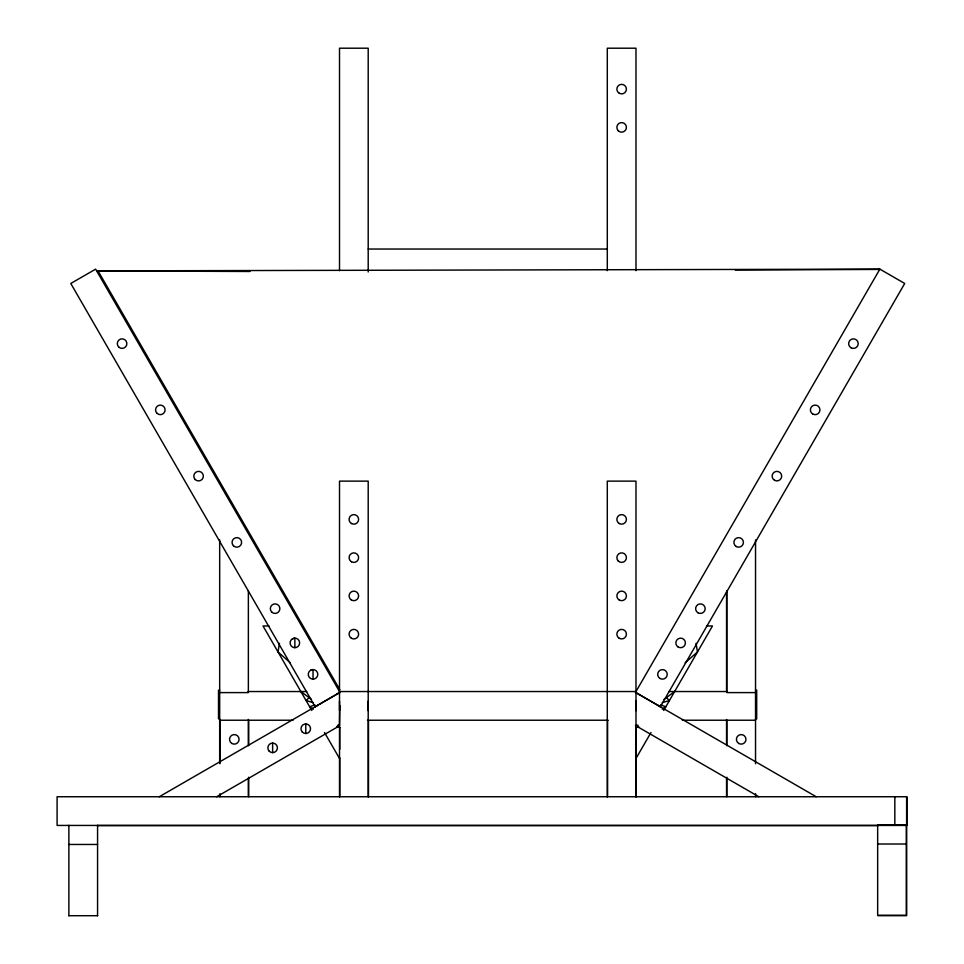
<?xml version="1.0" encoding="UTF-8"?>
<svg xmlns="http://www.w3.org/2000/svg" width="964" height="964" viewBox="0 0 964 964"><rect width="100%" height="100%" fill="white"/><g stroke="black" fill="none" stroke-linecap="round" stroke-linejoin="round"><path stroke-width="1.45" d="M339.509 710.673L339.509 701.105M368.2 710.673L368.2 701.105M636.975 725.012A3.386 3.386 0 0 1 635.987 727.398L635.975 758.487L650.989 732.507M635.987 710.673L635.987 701.105M339.81 705.479L339.509 725.808L216.659 796.746M279.464 643.313L278.018 651.977L290.381 662.858M735.291 270.028L878.312 269.426L878.831 268.534L904.714 283.476L660.34 706.745L635.517 692.345L879.867 269.137L96.99 270.884L250.013 271.487M663.702 710.468L712.492 625.961L706.54 625.973M635.734 727.603L636.517 726.699M635.734 727.41L637.987 725.265M309.143 697.695L306.058 700.539L313.167 702.599M685.115 662.858L697.466 651.977L696.032 643.313M663.979 699.442L674.631 691.537L668.739 691.537M662.232 709.275L665.811 706.805L660.653 704.829M315.156 706.745L339.967 692.345L95.629 269.137L70.782 283.476L315.156 706.745L317.734 705.238M96.99 271.487L98.027 270.884L339.798 689.646M159.277 796.746L340.003 692.405M336.846 694.116L339.967 692.345M292.478 638.771A4.784 4.784 0 0 1 299.647 642.916A4.784 4.784 0 0 1 292.478 647.061A4.784 4.784 0 0 1 292.478 638.771L294.863 638.132L294.863 647.7M310.649 670.233A4.784 4.784 0 0 1 317.819 674.378A4.784 4.784 0 0 1 310.649 678.523A4.784 4.784 0 0 1 310.649 670.233L313.035 669.594L313.035 679.162M314.842 704.829L309.673 706.805L313.264 709.275M635.975 727.41L638.734 726.507M662.328 702.599L669.438 700.539L666.341 697.695M368.2 249.037L607.296 249.037M268.956 625.973L263.003 625.961L311.794 710.468M219.672 690.2L218.515 690.2L218.515 718.891L219.672 718.891M755.535 690.2L756.692 690.2L756.692 718.891L755.535 718.891M248.134 691.537L301.298 691.537M339.509 691.537L635.987 691.537M674.318 691.537L727.145 691.537M306.757 691.537L300.864 691.537L311.517 699.442M219.672 692.598L248.363 692.598L248.363 590.812M755.535 692.598L726.844 692.598L726.844 590.812M219.672 720.229L293.08 720.229M367.477 720.229L608.139 720.229M682.307 720.229L755.535 720.229M337.508 725.265L339.762 727.603L336.749 726.507M906.618 825.437L57.093 825.437L57.093 796.746L906.907 796.746L906.907 825.437M97.46 825.546L878.035 825.546M877.662 844.018L906.353 844.018M68.878 844.464L97.569 844.464M68.878 915.704L97.569 915.704M877.927 915.692L906.618 915.692L906.618 796.746M878.312 269.426L879.349 269.426M635.505 692.405L816.219 796.746M635.445 725.494L758.837 796.746M657.761 705.238L660.34 706.745M338.967 726.699L339.521 727.41A3.386 3.386 0 0 1 338.521 725.012M324.507 732.507L339.521 758.487M894.833 796.746L894.833 825.437M755.535 539.924L755.535 763.741M755.535 793.746L755.535 796.746M726.844 720.229L726.844 745.738M726.844 777.237L726.844 796.746M726.555 591.812L726.555 690.959M726.555 719.493L726.555 745.027M726.555 778.081L726.555 796.107M636.276 756.234L636.276 796.746M635.987 270.667L635.987 48.2L607.296 48.2L607.296 270.667M635.987 796.866L635.987 481.132L607.296 481.132L607.296 796.866M607.585 720.229L607.585 796.746M368.489 720.229L368.489 796.746M368.2 271.993L368.2 48.2L339.509 48.2L339.509 270.667M368.2 796.866L368.2 481.132L339.509 481.132L339.509 796.866M339.762 727.41L339.762 749.365M339.798 757.74L339.798 796.746M305.769 723.952L305.769 733.508M272.631 743.075L272.631 752.643M248.652 720.229L248.652 745.738M248.652 777.237L248.652 796.746M248.363 719.397L248.363 744.967M248.363 778.056L248.363 796.107M219.961 720.229L219.961 763.741M219.961 793.746L219.961 796.746M219.672 539.924L219.672 763.018M97.569 825.329L97.569 915.8M68.878 825.329L68.878 915.8M906.353 824.883L877.662 824.883L877.662 915.258L906.353 915.258L906.353 824.883M618.261 561.024A4.784 4.784 0 0 0 626.263 558.879A4.784 4.784 0 0 0 620.406 553.023A4.784 4.784 0 0 0 618.261 561.024M619.25 600.042A4.784 4.784 0 0 0 626.419 595.897A4.784 4.784 0 0 0 619.25 591.763A4.784 4.784 0 0 0 619.25 600.042M619.25 638.301A4.784 4.784 0 0 0 626.419 634.155A4.784 4.784 0 0 0 619.25 630.01A4.784 4.784 0 0 0 619.25 638.301M619.25 523.536A4.784 4.784 0 0 0 626.419 519.391A4.784 4.784 0 0 0 619.25 515.246A4.784 4.784 0 0 0 619.25 523.536M351.462 561.783A4.784 4.784 0 0 0 358.632 557.65A4.784 4.784 0 0 0 351.462 553.505A4.784 4.784 0 0 0 351.462 561.783M351.462 600.042A4.784 4.784 0 0 0 358.632 595.897A4.784 4.784 0 0 0 351.462 591.763A4.784 4.784 0 0 0 351.462 600.042M351.462 638.301A4.784 4.784 0 0 0 358.632 634.155A4.784 4.784 0 0 0 351.462 630.01A4.784 4.784 0 0 0 351.462 638.301M351.462 523.536A4.784 4.784 0 0 0 358.632 519.391A4.784 4.784 0 0 0 351.462 515.246A4.784 4.784 0 0 0 351.462 523.536M738.798 743.497A4.784 4.784 0 0 0 745.967 739.364A4.784 4.784 0 0 0 738.798 735.219A4.784 4.784 0 0 0 738.798 743.497M231.914 743.497A4.784 4.784 0 0 0 239.084 739.364A4.784 4.784 0 0 0 231.914 735.219A4.784 4.784 0 0 0 231.914 743.497M269.257 751.245A4.784 4.784 0 0 0 277.258 749.1A4.784 4.784 0 0 0 271.39 743.244A4.784 4.784 0 0 0 269.257 751.245M302.383 732.11A4.784 4.784 0 0 0 310.384 729.965A4.784 4.784 0 0 0 304.528 724.109A4.784 4.784 0 0 0 302.383 732.11M618.261 130.755A4.784 4.784 0 0 0 626.263 128.61A4.784 4.784 0 0 0 620.406 122.753A4.784 4.784 0 0 0 618.261 130.755M619.25 93.255A4.784 4.784 0 0 0 626.419 89.11A4.784 4.784 0 0 0 619.25 84.977A4.784 4.784 0 0 0 619.25 93.255M678.234 647.061A4.784 4.784 0 0 0 685.404 642.916A4.784 4.784 0 0 0 678.234 638.771A4.784 4.784 0 0 0 678.234 647.061M660.075 678.523A4.784 4.784 0 0 0 667.245 674.378A4.784 4.784 0 0 0 660.075 670.233A4.784 4.784 0 0 0 660.075 678.523M118.693 347.004A4.784 4.784 0 0 0 126.694 344.859A4.784 4.784 0 0 0 120.837 339.003A4.784 4.784 0 0 0 118.693 347.004M156.951 413.267A4.784 4.784 0 0 0 164.94 411.122A4.784 4.784 0 0 0 159.084 405.266A4.784 4.784 0 0 0 156.951 413.267M195.198 479.518A4.784 4.784 0 0 0 203.199 477.385A4.784 4.784 0 0 0 197.343 471.517A4.784 4.784 0 0 0 195.198 479.518M233.457 545.781A4.784 4.784 0 0 0 241.458 543.636A4.784 4.784 0 0 0 235.602 537.779A4.784 4.784 0 0 0 233.457 545.781M271.715 612.044A4.784 4.784 0 0 0 279.717 609.899A4.784 4.784 0 0 0 273.86 604.042A4.784 4.784 0 0 0 271.715 612.044M851.031 347.763A4.784 4.784 0 0 0 858.201 343.618A4.784 4.784 0 0 0 851.031 339.485A4.784 4.784 0 0 0 851.031 347.763M812.773 414.026A4.784 4.784 0 0 0 819.954 409.881A4.784 4.784 0 0 0 812.773 405.736A4.784 4.784 0 0 0 812.773 414.026M774.526 480.277A4.784 4.784 0 0 0 781.696 476.144A4.784 4.784 0 0 0 774.526 471.999A4.784 4.784 0 0 0 774.526 480.277M736.267 546.54A4.784 4.784 0 0 0 743.437 542.407A4.784 4.784 0 0 0 736.267 538.261A4.784 4.784 0 0 0 736.267 546.54M698.008 612.803A4.784 4.784 0 0 0 705.178 608.658A4.784 4.784 0 0 0 698.008 604.524A4.784 4.784 0 0 0 698.008 612.803"/></g></svg>
